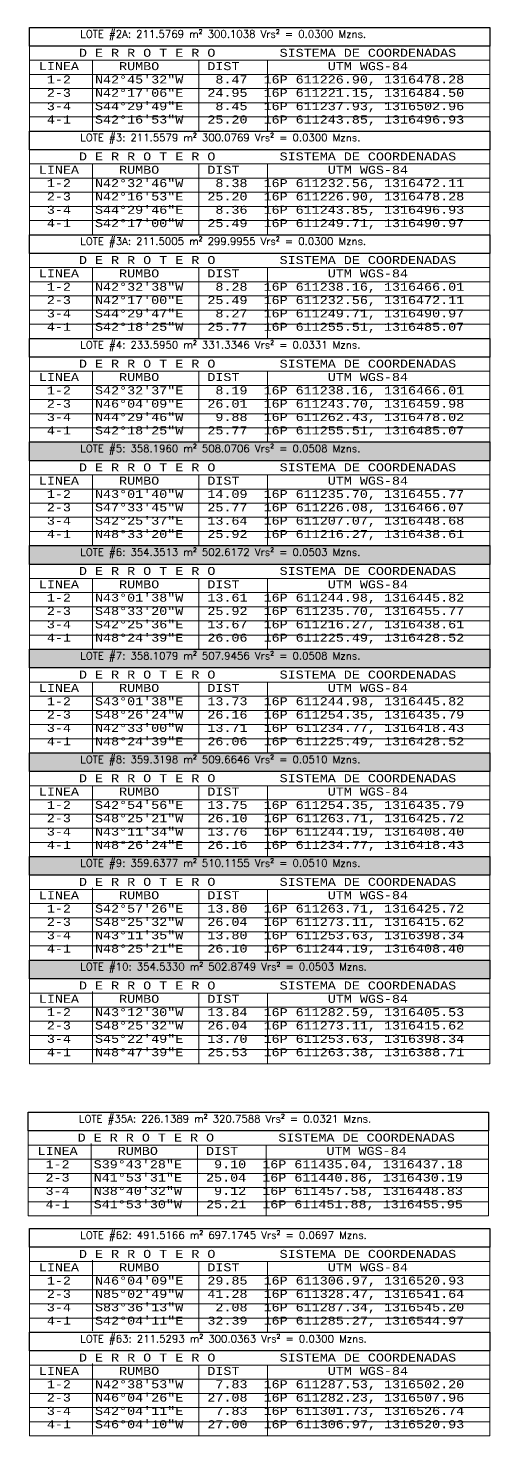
# Model space of a CAD drawing. Header units: metres. Extents: x 610261 to 617471, y 1314831 to 1317846.
# Drawn here: x 611711.9 to 611807.4, y 1316200.4 to 1316491.6 of the extents above; entities that cross this region are included whole.
import ezdxf

# ---------------------------------------------------------------- set-up
doc = ezdxf.new("R2010")
doc.units = ezdxf.units.M
doc.layers.add('Cotas', color=7, linetype='Continuous')
doc.layers.add('DERROTERO', color=7, linetype='Continuous')
doc.styles.add('Annotative', font='romans.shx', dxfattribs={"height": 1.5})
doc.styles.add('Courier', font='cour.ttf')

msp = doc.modelspace()

# ---------------------------------------------------------------- hatches: boundary and pattern name
at = {"layer": 'Cotas', "true_color": 0x58ba48}
h = msp.add_hatch(color=85, dxfattribs=at)
h.dxf.hatch_style = 1
h.paths.add_polyline_path([(611807.37303, 1316406.02049), (611712.20623, 1316406.02049), (611712.20623, 1316402.15035), (611807.37303, 1316402.15035)])
h.paths.add_polyline_path([(611722.33001, 1316402.62276), (611789.64312, 1316402.62276), (611789.64312, 1316405.82902), (611722.33001, 1316405.82902)], flags=24)
h = msp.add_hatch(color=85, dxfattribs=at)
h.dxf.hatch_style = 1
h.paths.add_polyline_path([(611807.37303, 1316384.58413), (611712.20623, 1316384.58413), (611712.20623, 1316380.71399), (611807.37303, 1316380.71399)])
h.paths.add_polyline_path([(611722.33001, 1316381.1864), (611789.64312, 1316381.1864), (611789.64312, 1316384.39266), (611722.33001, 1316384.39266)], flags=24)
h = msp.add_hatch(color=85, dxfattribs=at)
h.dxf.hatch_style = 1
h.paths.add_polyline_path([(611807.37303, 1316363.14777), (611712.20623, 1316363.14777), (611712.20623, 1316359.27763), (611807.37303, 1316359.27763)])
h.paths.add_polyline_path([(611722.33001, 1316359.75004), (611789.64312, 1316359.75004), (611789.64312, 1316362.9563), (611722.33001, 1316362.9563)], flags=24)
h = msp.add_hatch(color=85, dxfattribs=at)
h.dxf.hatch_style = 1
h.paths.add_polyline_path([(611807.37303, 1316341.7114), (611712.20623, 1316341.7114), (611712.20623, 1316337.84126), (611807.37303, 1316337.84126)])
h.paths.add_polyline_path([(611722.33001, 1316338.31367), (611789.64312, 1316338.31367), (611789.64312, 1316341.51993), (611722.33001, 1316341.51993)], flags=24)
h = msp.add_hatch(color=85, dxfattribs=at)
h.dxf.hatch_style = 1
h.paths.add_polyline_path([(611807.37303, 1316320.27504), (611712.20623, 1316320.27504), (611712.20623, 1316316.4049), (611807.37303, 1316316.4049)])
h.paths.add_polyline_path([(611722.33001, 1316316.87731), (611789.64312, 1316316.87731), (611789.64312, 1316320.08357), (611722.33001, 1316320.08357)], flags=24)
h = msp.add_hatch(color=85, dxfattribs=at)
h.dxf.hatch_style = 1
h.paths.add_polyline_path([(611807.37303, 1316298.83868), (611712.20623, 1316298.83868), (611712.20623, 1316294.96853), (611807.37303, 1316294.96853)])
h.paths.add_polyline_path([(611722.33001, 1316295.44095), (611791.10884, 1316295.44095), (611791.10884, 1316298.64721), (611722.33001, 1316298.64721)], flags=24)

# ---------------------------------------------------------------- linework, layer by layer
at = {"layer": 'DERROTERO', "lineweight": 9}
for p, q in [((611712.20623, 1316484.9681), (611807.37303, 1316484.9681)), ((611725.22971, 1316484.9681), (611725.22971, 1316470.32959)), ((611747.22342, 1316484.9681), (611747.22342, 1316470.32959)), ((611761.40733, 1316484.9681), (611761.40733, 1316470.32959)), ((611712.20623, 1316482.0404), (611807.37303, 1316482.0404)), ((611712.20623, 1316479.1127), (611807.37303, 1316479.1127)), ((611712.20623, 1316476.18499), (611807.37303, 1316476.18499)), ((611712.20623, 1316473.25729), (611807.37303, 1316473.25729)), ((611712.20623, 1316463.53174), (611807.37303, 1316463.53174)), ((611725.22971, 1316463.53174), (611725.22971, 1316448.89322)), ((611747.22342, 1316463.53174), (611747.22342, 1316448.89322)), ((611761.40733, 1316463.53174), (611761.40733, 1316448.89322)), ((611712.20623, 1316460.60404), (611807.37303, 1316460.60404)), ((611712.20623, 1316457.67633), (611807.37303, 1316457.67633)), ((611712.20623, 1316454.74863), (611807.37303, 1316454.74863)), ((611712.20623, 1316451.82093), (611807.37303, 1316451.82093)), ((611712.20623, 1316442.09538), (611807.37303, 1316442.09538)), ((611725.22971, 1316442.09538), (611725.22971, 1316427.45686)), ((611747.22342, 1316442.09538), (611747.22342, 1316427.45686)), ((611761.40733, 1316442.09538), (611761.40733, 1316427.45686)), ((611712.20623, 1316439.16767), (611807.37303, 1316439.16767)), ((611712.20623, 1316436.23997), (611807.37303, 1316436.23997)), ((611712.20623, 1316433.31227), (611807.37303, 1316433.31227)), ((611712.20623, 1316430.38456), (611807.37303, 1316430.38456)), ((611712.20623, 1316420.65901), (611807.37303, 1316420.65901)), ((611725.22971, 1316420.65901), (611725.22971, 1316406.02049)), ((611747.22342, 1316420.65901), (611747.22342, 1316406.02049)), ((611761.40733, 1316420.65901), (611761.40733, 1316406.02049)), ((611712.20623, 1316417.73131), (611807.37303, 1316417.73131)), ((611712.20623, 1316414.80361), (611807.37303, 1316414.80361)), ((611712.20623, 1316411.8759), (611807.37303, 1316411.8759)), ((611712.20623, 1316408.9482), (611807.37303, 1316408.9482)), ((611712.20623, 1316399.22265), (611807.37303, 1316399.22265)), ((611725.22971, 1316399.22265), (611725.22971, 1316384.58413)), ((611747.22342, 1316399.22265), (611747.22342, 1316384.58413)), ((611761.40733, 1316399.22265), (611761.40733, 1316384.58413)), ((611712.20623, 1316396.29495), (611807.37303, 1316396.29495)), ((611712.20623, 1316393.36724), (611807.37303, 1316393.36724)), ((611712.20623, 1316390.43954), (611807.37303, 1316390.43954)), ((611712.20623, 1316387.51183), (611807.37303, 1316387.51183)), ((611712.20623, 1316377.78629), (611807.37303, 1316377.78629)), ((611725.22971, 1316377.78629), (611725.22971, 1316363.14777)), ((611747.22342, 1316377.78629), (611747.22342, 1316363.14777)), ((611761.40733, 1316377.78629), (611761.40733, 1316363.14777)), ((611712.20623, 1316374.85858), (611807.37303, 1316374.85858)), ((611712.20623, 1316371.93088), (611807.37303, 1316371.93088)), ((611712.20623, 1316369.00317), (611807.37303, 1316369.00317)), ((611712.20623, 1316366.07547), (611807.37303, 1316366.07547)), ((611712.20623, 1316356.34992), (611807.37303, 1316356.34992)), ((611725.22971, 1316356.34992), (611725.22971, 1316341.7114)), ((611747.22342, 1316356.34992), (611747.22342, 1316341.7114)), ((611761.40733, 1316356.34992), (611761.40733, 1316341.7114)), ((611712.20623, 1316353.42222), (611807.37303, 1316353.42222)), ((611712.20623, 1316350.49451), (611807.37303, 1316350.49451)), ((611712.20623, 1316347.56681), (611807.37303, 1316347.56681)), ((611712.20623, 1316344.63911), (611807.37303, 1316344.63911)), ((611712.20623, 1316334.91356), (611807.37303, 1316334.91356)), ((611725.22971, 1316334.91356), (611725.22971, 1316320.27504)), ((611747.22342, 1316334.91356), (611747.22342, 1316320.27504)), ((611761.40733, 1316334.91356), (611761.40733, 1316320.27504)), ((611712.20623, 1316331.98585), (611807.37303, 1316331.98585)), ((611712.20623, 1316329.05815), (611807.37303, 1316329.05815)), ((611712.20623, 1316326.13045), (611807.37303, 1316326.13045)), ((611712.20623, 1316323.20274), (611807.37303, 1316323.20274)), ((611712.20623, 1316313.47719), (611807.37303, 1316313.47719)), ((611725.22971, 1316313.77505), (611725.22971, 1316299.13654)), ((611747.22342, 1316313.47719), (611747.22342, 1316298.83868)), ((611761.40733, 1316313.47719), (611761.40733, 1316298.83868)), ((611712.20623, 1316310.54949), (611807.37303, 1316310.54949)), ((611712.20623, 1316307.62179), (611807.37303, 1316307.62179)), ((611712.20623, 1316304.69408), (611807.37303, 1316304.69408)), ((611712.20623, 1316301.76638), (611807.37303, 1316301.76638)), ((611712.20623, 1316292.04083), (611807.37303, 1316292.04083)), ((611725.22971, 1316292.33869), (611725.22971, 1316277.70017)), ((611747.22342, 1316292.04083), (611747.22342, 1316277.40231)), ((611761.40733, 1316292.04083), (611761.40733, 1316277.40231)), ((611712.20623, 1316289.11313), (611807.37303, 1316289.11313)), ((611712.20623, 1316286.18542), (611807.37303, 1316286.18542)), ((611712.20623, 1316283.25772), (611807.37303, 1316283.25772)), ((611712.20623, 1316280.33002), (611807.37303, 1316280.33002)), ((611711.93409, 1316260.58106), (611807.10089, 1316260.58106)), ((611724.95757, 1316260.87892), (611724.95757, 1316246.2404)), ((611746.95128, 1316260.58106), (611746.95128, 1316245.94254)), ((611761.13519, 1316260.58106), (611761.13519, 1316245.94254)), ((611711.93409, 1316257.65335), (611807.10089, 1316257.65335)), ((611711.93409, 1316254.72565), (611807.10089, 1316254.72565)), ((611711.93409, 1316251.79795), (611807.10089, 1316251.79795)), ((611711.93409, 1316248.87024), (611807.10089, 1316248.87024)), ((611712.20623, 1316236.51485), (611807.37303, 1316236.51485)), ((611725.22971, 1316236.81271), (611725.22971, 1316222.17419)), ((611747.22342, 1316236.51485), (611747.22342, 1316221.87633)), ((611761.40733, 1316236.51485), (611761.40733, 1316221.87633)), ((611712.20623, 1316233.58715), (611807.37303, 1316233.58715)), ((611712.20623, 1316230.65944), (611807.37303, 1316230.65944)), ((611712.20623, 1316227.73174), (611807.37303, 1316227.73174)), ((611712.20623, 1316224.80404), (611807.37303, 1316224.80404)), ((611712.20623, 1316215.07849), (611807.37303, 1316215.07849)), ((611725.22971, 1316215.37635), (611725.22971, 1316200.73783)), ((611747.22342, 1316215.07849), (611747.22342, 1316200.43997)), ((611761.40733, 1316215.07849), (611761.40733, 1316200.43997)), ((611712.20623, 1316212.15078), (611807.37303, 1316212.15078)), ((611712.20623, 1316209.22308), (611807.37303, 1316209.22308)), ((611712.20623, 1316206.29538), (611807.37303, 1316206.29538)), ((611712.20623, 1316203.36767), (611807.37303, 1316203.36767))]:
    msp.add_line(p, q, dxfattribs=at)
at = {"layer": 'DERROTERO', "color": 7}
for points in [[(611807.37303, 1316487.89581), (611712.20623, 1316487.89581), (611712.20623, 1316491.76595), (611807.37303, 1316491.76595)], [(611807.37303, 1316466.45944), (611712.20623, 1316466.45944), (611712.20623, 1316470.32959), (611807.37303, 1316470.32959)], [(611807.37303, 1316445.02308), (611712.20623, 1316445.02308), (611712.20623, 1316448.89322), (611807.37303, 1316448.89322)], [(611807.37303, 1316423.58672), (611712.20623, 1316423.58672), (611712.20623, 1316427.45686), (611807.37303, 1316427.45686)], [(611807.37303, 1316402.15035), (611712.20623, 1316402.15035), (611712.20623, 1316406.02049), (611807.37303, 1316406.02049)], [(611807.37303, 1316380.71399), (611712.20623, 1316380.71399), (611712.20623, 1316384.58413), (611807.37303, 1316384.58413)], [(611807.37303, 1316359.27763), (611712.20623, 1316359.27763), (611712.20623, 1316363.14777), (611807.37303, 1316363.14777)], [(611807.37303, 1316337.84126), (611712.20623, 1316337.84126), (611712.20623, 1316341.7114), (611807.37303, 1316341.7114)], [(611807.37303, 1316316.4049), (611712.20623, 1316316.4049), (611712.20623, 1316320.27504), (611807.37303, 1316320.27504)], [(611807.37303, 1316294.96853), (611712.20623, 1316294.96853), (611712.20623, 1316298.83868), (611807.37303, 1316298.83868)], [(611807.10089, 1316263.50876), (611711.93409, 1316263.50876), (611711.93409, 1316267.3789), (611807.10089, 1316267.3789)], [(611807.37303, 1316239.44255), (611712.20623, 1316239.44255), (611712.20623, 1316243.3127), (611807.37303, 1316243.3127)], [(611807.37303, 1316218.00619), (611712.20623, 1316218.00619), (611712.20623, 1316221.87633), (611807.37303, 1316221.87633)]]:
    msp.add_lwpolyline(points, close=True, dxfattribs=at)
at = {"layer": 'DERROTERO', "lineweight": 9}
for points in [[(611712.20623, 1316487.89581), (611807.37303, 1316487.89581), (611807.37303, 1316470.32959), (611712.20623, 1316470.32959)], [(611712.20623, 1316466.45944), (611807.37303, 1316466.45944), (611807.37303, 1316448.89322), (611712.20623, 1316448.89322)], [(611712.20623, 1316445.02308), (611807.37303, 1316445.02308), (611807.37303, 1316427.45686), (611712.20623, 1316427.45686)], [(611712.20623, 1316423.58672), (611807.37303, 1316423.58672), (611807.37303, 1316406.02049), (611712.20623, 1316406.02049)], [(611712.20623, 1316402.15035), (611807.37303, 1316402.15035), (611807.37303, 1316384.58413), (611712.20623, 1316384.58413)], [(611712.20623, 1316380.71399), (611807.37303, 1316380.71399), (611807.37303, 1316363.14777), (611712.20623, 1316363.14777)], [(611712.20623, 1316359.27763), (611807.37303, 1316359.27763), (611807.37303, 1316341.7114), (611712.20623, 1316341.7114)], [(611712.20623, 1316337.84126), (611807.37303, 1316337.84126), (611807.37303, 1316320.27504), (611712.20623, 1316320.27504)], [(611712.20623, 1316316.4049), (611807.37303, 1316316.4049), (611807.37303, 1316298.83868), (611712.20623, 1316298.83868)], [(611712.20623, 1316294.96853), (611807.37303, 1316294.96853), (611807.37303, 1316277.40231), (611712.20623, 1316277.40231)], [(611711.93409, 1316263.50876), (611807.10089, 1316263.50876), (611807.10089, 1316245.94254), (611711.93409, 1316245.94254)], [(611712.20623, 1316239.44255), (611807.37303, 1316239.44255), (611807.37303, 1316221.87633), (611712.20623, 1316221.87633)], [(611712.20623, 1316218.00619), (611807.37303, 1316218.00619), (611807.37303, 1316200.43997), (611712.20623, 1316200.43997)]]:
    msp.add_lwpolyline(points, close=True, dxfattribs=at)

# ---------------------------------------------------------------- texts
at = {"layer": 'DERROTERO', "char_height": 1.5390041, "attachment_point": 1, "style": 'Annotative'}
for s, insert in [('\\pi-7.69502,l7.69502;{\\C1;LOTE #2A: 211.5769 m² 300.1038 Vrs² = 0.0300 Mzns.}', (611722.71477, 1316491.18973)), ('\\pi-7.69502,l7.69502;{\\C1;LOTE #3: 211.5579 m² 300.0769 Vrs² = 0.0300 Mzns.}', (611722.71477, 1316469.75336)), ('\\pi-7.69502,l7.69502;{\\C1;LOTE #3A: 211.5005 m² 299.9955 Vrs² = 0.0300 Mzns.}', (611722.71477, 1316448.317)), ('\\pi-7.69502,l7.69502;{\\C1;LOTE #4: 233.5950 m² 331.3346 Vrs² = 0.0331 Mzns.}', (611722.71477, 1316426.88064)), ('\\pi-7.69502,l7.69502;{\\C1;LOTE #5: 358.1960 m² 508.0706 Vrs² = 0.0508 Mzns.}', (611722.71477, 1316405.44427)), ('\\pi-7.69502,l7.69502;{\\C1;LOTE #6: 354.3513 m² 502.6172 Vrs² = 0.0503 Mzns.}', (611722.71477, 1316384.00791)), ('\\pi-7.69502,l7.69502;{\\C1;LOTE #7: 358.1079 m² 507.9456 Vrs² = 0.0508 Mzns.}', (611722.71477, 1316362.57155)), ('\\pi-7.69502,l7.69502;{\\C1;LOTE #8: 359.3198 m² 509.6646 Vrs² = 0.0510 Mzns.}', (611722.71477, 1316341.13518)), ('\\pi-7.69502,l7.69502;{\\C1;LOTE #9: 359.6377 m² 510.1155 Vrs² = 0.0510 Mzns.}', (611722.71477, 1316319.69882)), ('\\pi-7.69502,l7.69502;{\\C1;LOTE #10: 354.5330 m² 502.8749 Vrs² = 0.0503 Mzns.}', (611722.71477, 1316298.26245)), ('\\pi-7.69502,l7.69502;{\\C1;LOTE #35A: 226.1389 m² 320.7588 Vrs² = 0.0321 Mzns.}', (611722.44263, 1316266.80268)), ('\\pi-7.69502,l7.69502;{\\C1;LOTE #62: 491.5166 m² 697.1745 Vrs² = 0.0697 Mzns.}', (611722.71477, 1316242.73647)), ('\\pi-7.69502,l7.69502;{\\C1;LOTE #63: 211.5293 m² 300.0363 Vrs² = 0.0300 Mzns.}', (611722.71477, 1316221.30011))]:
    msp.add_mtext_dynamic_manual_height_columns(s, width=243.2999224, gutter_width=7.5, heights=[14.92892], dxfattribs=dict(at, insert=insert))
at = {"layer": 'DERROTERO', "char_height": 1.6556413, "width": 99.2823057, "attachment_point": 1, "style": 'Courier'}
for s, insert in [('      D E R R O T E R O        SISTEMA DE COORDENADAS\\P LINEA     RUMBO      DIST           UTM WGS-84\\P  1-2   N42°45\'32"W    8.47  16P 611226.90, 1316478.28\\P  2-3   N42°17\'06"E   24.95  16P 611221.15, 1316484.50\\P  3-4   S44°29\'49"E    8.45  16P 611237.93, 1316502.96\\P  4-1   S42°16\'53"W   25.20  16P 611243.85, 1316496.93', (611712.47837, 1316487.3565)), ('      D E R R O T E R O        SISTEMA DE COORDENADAS\\P LINEA     RUMBO      DIST           UTM WGS-84\\P  1-2   N42°32\'46"W    8.38  16P 611232.56, 1316472.11\\P  2-3   N42°16\'53"E   25.20  16P 611226.90, 1316478.28\\P  3-4   S44°29\'46"E    8.36  16P 611243.85, 1316496.93\\P  4-1   S42°17\'00"W   25.49  16P 611249.71, 1316490.97', (611712.47837, 1316465.92013)), ('      D E R R O T E R O        SISTEMA DE COORDENADAS\\P LINEA     RUMBO      DIST           UTM WGS-84\\P  1-2   N42°32\'38"W    8.28  16P 611238.16, 1316466.01\\P  2-3   N42°17\'00"E   25.49  16P 611232.56, 1316472.11\\P  3-4   S44°29\'47"E    8.27  16P 611249.71, 1316490.97\\P  4-1   S42°18\'25"W   25.77  16P 611255.51, 1316485.07', (611712.47837, 1316444.48377)), ('      D E R R O T E R O        SISTEMA DE COORDENADAS\\P LINEA     RUMBO      DIST           UTM WGS-84\\P  1-2   S42°32\'37"E    8.19  16P 611238.16, 1316466.01\\P  2-3   N46°04\'09"E   26.01  16P 611243.70, 1316459.98\\P  3-4   N44°29\'46"W    9.88  16P 611262.43, 1316478.02\\P  4-1   S42°18\'25"W   25.77  16P 611255.51, 1316485.07', (611712.47837, 1316423.04741)), ('      D E R R O T E R O        SISTEMA DE COORDENADAS\\P LINEA     RUMBO      DIST           UTM WGS-84\\P  1-2   N43°01\'40"W   14.09  16P 611235.70, 1316455.77\\P  2-3   S47°33\'45"W   25.77  16P 611226.08, 1316466.07\\P  3-4   S42°25\'37"E   13.64  16P 611207.07, 1316448.68\\P  4-1   N48°33\'20"E   25.92  16P 611216.27, 1316438.61', (611712.47837, 1316401.61104)), ('      D E R R O T E R O        SISTEMA DE COORDENADAS\\P LINEA     RUMBO      DIST           UTM WGS-84\\P  1-2   N43°01\'38"W   13.61  16P 611244.98, 1316445.82\\P  2-3   S48°33\'20"W   25.92  16P 611235.70, 1316455.77\\P  3-4   S42°25\'36"E   13.67  16P 611216.27, 1316438.61\\P  4-1   N48°24\'39"E   26.06  16P 611225.49, 1316428.52', (611712.47837, 1316380.17468)), ('      D E R R O T E R O        SISTEMA DE COORDENADAS\\P LINEA     RUMBO      DIST           UTM WGS-84\\P  1-2   S43°01\'38"E   13.73  16P 611244.98, 1316445.82\\P  2-3   S48°26\'24"W   26.16  16P 611254.35, 1316435.79\\P  3-4   N42°33\'00"W   13.71  16P 611234.77, 1316418.43\\P  4-1   N48°24\'39"E   26.06  16P 611225.49, 1316428.52', (611712.47837, 1316358.73832)), ('      D E R R O T E R O        SISTEMA DE COORDENADAS\\P LINEA     RUMBO      DIST           UTM WGS-84\\P  1-2   S42°54\'56"E   13.75  16P 611254.35, 1316435.79\\P  2-3   S48°25\'21"W   26.10  16P 611263.71, 1316425.72\\P  3-4   N43°11\'34"W   13.76  16P 611244.19, 1316408.40\\P  4-1   N48°26\'24"E   26.16  16P 611234.77, 1316418.43', (611712.47837, 1316337.30195)), ('      D E R R O T E R O        SISTEMA DE COORDENADAS\\P LINEA     RUMBO      DIST           UTM WGS-84\\P  1-2   S42°57\'26"E   13.80  16P 611263.71, 1316425.72\\P  2-3   S48°25\'32"W   26.04  16P 611273.11, 1316415.62\\P  3-4   N43°11\'35"W   13.80  16P 611253.63, 1316398.34\\P  4-1   N48°25\'21"E   26.10  16P 611244.19, 1316408.40', (611712.47837, 1316315.86559)), ('      D E R R O T E R O        SISTEMA DE COORDENADAS\\P LINEA     RUMBO      DIST           UTM WGS-84\\P  1-2   N43°12\'30"W   13.84  16P 611282.59, 1316405.53\\P  2-3   S48°25\'32"W   26.04  16P 611273.11, 1316415.62\\P  3-4   S45°22\'49"E   13.70  16P 611253.63, 1316398.34\\P  4-1   N48°47\'39"E   25.53  16P 611263.38, 1316388.71', (611712.47837, 1316294.42923)), ('      D E R R O T E R O        SISTEMA DE COORDENADAS\\P LINEA     RUMBO      DIST           UTM WGS-84\\P  1-2   S39°43\'28"E    9.10  16P 611435.04, 1316437.18\\P  2-3   N41°53\'31"E   25.04  16P 611440.86, 1316430.19\\P  3-4   N38°40\'32"W    9.12  16P 611457.58, 1316448.83\\P  4-1   S41°53\'30"W   25.21  16P 611451.88, 1316455.95', (611712.20623, 1316262.96945)), ('      D E R R O T E R O        SISTEMA DE COORDENADAS\\P LINEA     RUMBO      DIST           UTM WGS-84\\P  1-2   N46°04\'09"E   29.85  16P 611306.97, 1316520.93\\P  2-3   N85°02\'49"W   41.28  16P 611328.47, 1316541.64\\P  3-4   S83°36\'13"W    2.08  16P 611287.34, 1316545.20\\P  4-1   S42°04\'11"E   32.39  16P 611285.27, 1316544.97', (611712.47837, 1316238.90325)), ('      D E R R O T E R O        SISTEMA DE COORDENADAS\\P LINEA     RUMBO      DIST           UTM WGS-84\\P  1-2   N42°38\'53"W    7.83  16P 611287.53, 1316502.20\\P  2-3   N46°04\'26"E   27.08  16P 611282.23, 1316507.96\\P  3-4   S42°04\'11"E    7.83  16P 611301.73, 1316526.74\\P  4-1   S46°04\'10"W   27.00  16P 611306.97, 1316520.93', (611712.47837, 1316217.46688))]:
    msp.add_mtext(s, dxfattribs=dict(at, insert=insert))

doc.saveas('drawing.dxf')
